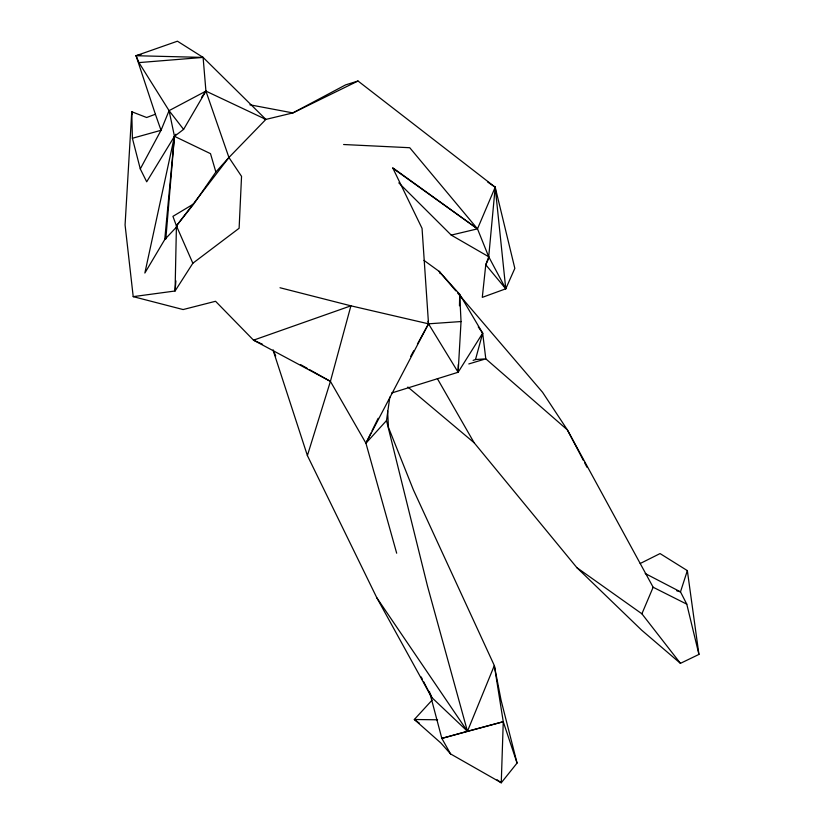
<?xml version="1.0" encoding="UTF-8"?>
<svg xmlns="http://www.w3.org/2000/svg" width="824" height="824" viewBox="0 0 824 824"><rect width="100%" height="100%" fill="white"/><g stroke="black" fill="none" stroke-linecap="round" stroke-linejoin="round"><path stroke-width="1.24" d="M495.183 189.736L495.203 187.203L358.018 81.01L345.586 84.893L292.891 112.919L265.884 119.408L228.928 157.487L215.867 172.02L194.691 202.694M175.893 280.881L175.069 290.996L192.847 263.237L176.429 225.879L193.959 203.744L172.937 216.352L176.429 225.879L175.069 290.996L133.21 296.64L125.073 224.931L131.758 111.745L146.651 117.502L155.386 114.248L136.042 55.713L177.438 41.2L203.106 57.412L265.884 119.408L263.546 118.46M391.565 393.038L458.134 372.263L458.288 364.589M459.473 305.807L459.699 294.302L439.151 271.384L423.989 260.394M387.62 411.001L388.454 427.378L413.411 489.93L494.328 665.565L503.258 721.721L501.26 782.8L450.584 753.929L440.943 743.063L414.328 719.506L432.106 700.112M427.975 321.308L428.521 323.822L458.134 372.263L461.038 321.545L459.699 294.302L482.668 333.164L485.799 358.831L567.375 429.881L653.144 587.244L686.783 604.167L698.927 654.421L680.439 663.351L641.649 630.164L576.882 567.664L474.13 442.746L437.348 378.587M165.809 239.073L174.461 136.321L169.075 110.653L138.926 62.603L136.042 55.713L140.945 54.559M495.203 187.203L505.761 288.812L488.714 256.738L477.487 228.856L495.203 187.203L514.835 268.377L505.761 288.812L482.298 297.361L485.769 264.772L488.714 256.738L495.203 187.203L487.777 182.125M136.042 55.713L203.106 57.412L205.928 91.114L183.597 129.389L174.461 136.321L144.859 273.032L164.748 239.537L174.461 136.321L175.924 134.219M497.119 779.782L501.26 782.8L517.06 763.076L503.258 721.721L467.445 731.279L427.481 586.049L386.507 420.58L389.824 397.127M517.06 763.076L501.095 700.307L494.328 665.565L467.445 731.279L431.745 697.465L376.826 597.791L307.393 455.569L330.414 381.368L350.911 305.828L428.521 323.822L461.038 321.545M473.11 360.397L475.51 359.542L482.668 333.164L478.25 326.881M640.197 563.513L660.055 553.574L687.35 570.62L680.49 591.859L686.783 604.167M265.884 119.408L205.928 91.114L169.075 110.653L161.03 130.295L140.286 168.93L146.703 181.805L174.461 136.321L210.501 153.655L215.867 172.02M680.439 663.351L641.896 613.798L653.144 587.244M488.426 259.066L485.769 264.772L505.761 288.812M396.674 553.203L365.928 443.199L370.924 433.022M372.036 430.756L378.144 418.314M309.319 369.523L330.414 381.368L365.928 443.199L428.521 323.822L422.053 228.372L392.657 167.725L477.487 228.856L451.243 235.108L398.795 182.866M410.671 356.38L413.751 350.767M417.438 344.03L428.521 323.822M458.134 372.263L482.668 333.164M201.53 97.428L205.928 91.114L228.928 157.487L241.545 176.357L239.115 228.269L192.847 263.237M176.429 225.879L228.928 157.487M365.928 443.199L386.507 420.58M164.748 239.537L177.067 226.456M358.018 81.01L292.891 112.919L249.909 104.803M468.804 363.94L485.799 358.831L475.51 359.542M140.286 168.93L132.396 138.278L161.03 130.295L155.386 114.248M376.826 597.791L467.445 731.279L441.829 738.397L429.417 691.439M503.258 721.721L441.829 738.397L450.584 753.929M138.926 62.603L203.106 57.412M437.606 719.795L414.328 719.506L419.498 723.276M343.608 144.519L409.744 147.723L477.487 228.856L393.007 168.353M280.016 287.751L350.911 305.828L253.524 340.168L215.548 301.275L183.124 309.556L133.21 296.64M676.782 590.829L680.49 591.859L645.223 573.525M262.537 344.298L253.524 340.168L330.414 381.368M300.441 364.527L307.094 368.276M451.243 235.108L488.714 256.738M576.882 567.664L641.896 613.798M407.849 387.023L474.13 442.746M440.366 273.65L439.151 271.384L455.827 290.882M457.495 292.829L542.563 392.286L567.375 429.881L583.454 460.523M465.838 729.281L467.445 731.279M169.075 110.653L183.597 129.389M439.151 271.384L440.624 273.475M584.649 462.8L587.028 467.332M421.167 676.937L422.341 679.223M423.515 681.5L431.745 697.465L430.983 695.013M273.187 350.118L275.71 356.009M273.074 350.159L307.393 455.569M131.758 111.745L132.386 114.217L131.758 111.745L132.396 138.278M687.35 570.62L698.927 654.421"/></g></svg>
